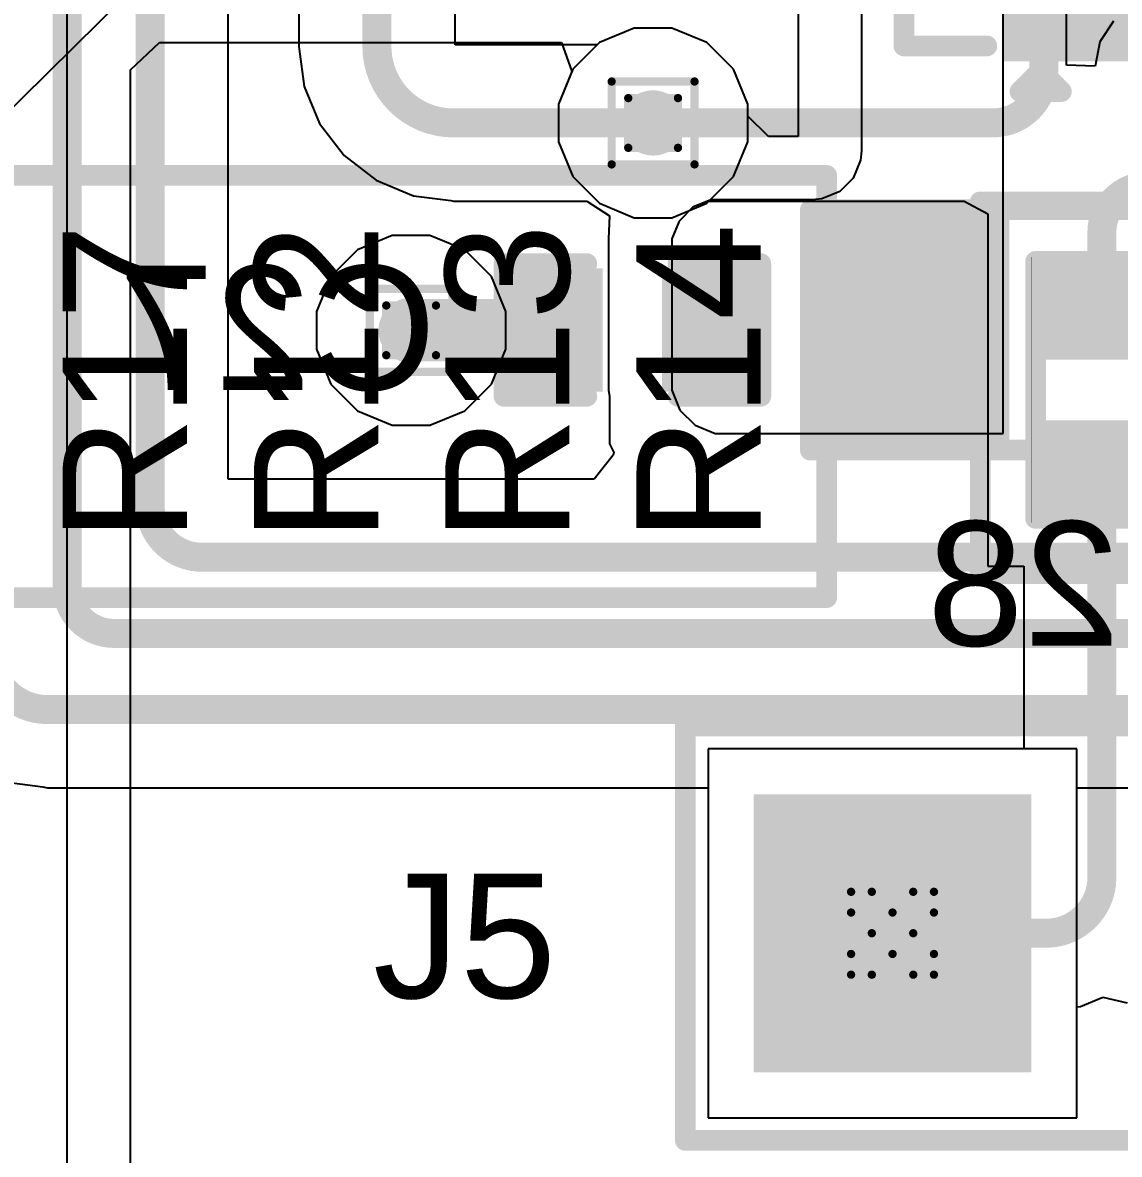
# Model space of a CAD drawing. Header units: inches. Extents: x -18 to 5357, y -8 to 5291.
# Drawn here: x 19.69 to 26.41, y 20.43 to 27.36 of the extents above; entities that cross this region are included whole.
import ezdxf

# ---------------------------------------------------------------- set-up
doc = ezdxf.new("R2010")
doc.units = ezdxf.units.IN
for name, color, linetype in [('Bottom Layer', 5, 'Continuous'), ('Bottom Overlay', 54, 'Continuous'), ('Bottom Paste', 16, 'Continuous'), ('Bottom Solder', 6, 'Continuous'), ('Drill Drawing', 1, 'Continuous'), ('Ground', 16, 'Continuous'), ('Multi-Layer', 9, 'Continuous'), ('Pad Holes', 156, 'Continuous'), ('Power', 76, 'Continuous'), ('Top Layer', 1, 'Continuous'), ('Top Overlay', 2, 'Continuous'), ('Top Paste', 8, 'Continuous'), ('Top Solder', 216, 'Continuous'), ('Via Holes', 16, 'Continuous')]:
    doc.layers.add(name, color=color, linetype=linetype)
doc.styles.add('Arial', font='', dxfattribs={"height": 0.2})
doc.styles.get('Arial').set_extended_font_data('Arial')

# ---------------------------------------------------------------- blocks, each defined once
blk = doc.blocks.new('48_UFQFPN_7_7__20')
at = {"layer": 'Top Layer'}
for points in [[(-3.59999661, 2.90000182), (-3.04999771, 2.90000182), (-3.04999771, 2.60000242), (-3.59999661, 2.60000242)], [(-3.59999661, 2.40000282), (-3.04999771, 2.40000282), (-3.04999771, 2.10000342), (-3.59999661, 2.10000342)]]:
    blk.add_hatch(color=1, dxfattribs=at).paths.add_polyline_path(points)
at = {"layer": 'Top Paste'}
for points in [[(-3.59999661, 2.90000182), (-3.04999771, 2.90000182), (-3.04999771, 2.60000242), (-3.59999661, 2.60000242)], [(-3.59999661, 2.40000282), (-3.04999771, 2.40000282), (-3.04999771, 2.10000342), (-3.59999661, 2.10000342)]]:
    blk.add_hatch(color=8, dxfattribs=at).paths.add_polyline_path(points)
at = {"layer": 'Top Solder'}
for points in [[(-3.70159661, 3.00160182), (-2.94839771, 3.00160182), (-2.94839771, 2.49840242), (-3.70159661, 2.49840242)], [(-3.70159661, 2.50160282), (-2.94839771, 2.50160282), (-2.94839771, 1.99840342), (-3.70159661, 1.99840342)]]:
    blk.add_hatch(color=216, dxfattribs=at).paths.add_polyline_path(points)
at = {"layer": 'Top Overlay'}
for points in [[(-3.60679746, 3.606802539999999, 0.127, 0.127, 0), (-3.09879746, 3.606802539999999, 0.127, 0.127, 0)], [(-3.60679746, 3.606802539999999, 0.127, 0.127, 0), (-3.60679746, 3.09880254, 0.127, 0.127, 0)], [(-3.8862, 2.8956, 0.127, 0.127, 0), (-3.8862, 2.6416, 0.127, 0.127, 0)], [(-3.8862, 2.8956, 0.127, 0.127, 0), (-3.759199999999999, 2.7686, 0.127, 0.127, 0)], [(-3.759199999999999, 2.7686, 0.127, 0.127, 0), (-3.8862, 2.6416, 0.127, 0.127, 0)]]:
    blk.add_lwpolyline(points, format="xyseb", dxfattribs=at)
for points in [[(-3.63854746, 3.606802539999999, 0.0635, 0.0635, 1), (-3.57504746, 3.606802539999999, 0.0635, 0.0635, 1)], [(-3.63854746, 3.606802539999999, 0.0635, 0.0635, 1), (-3.57504746, 3.606802539999999, 0.0635, 0.0635, 1)], [(-3.63854746, 3.09880254, 0.0635, 0.0635, 1), (-3.57504746, 3.09880254, 0.0635, 0.0635, 1)], [(-3.91795, 2.8956, 0.0635, 0.0635, 1), (-3.854449999999999, 2.8956, 0.0635, 0.0635, 1)], [(-3.91795, 2.8956, 0.0635, 0.0635, 1), (-3.854449999999999, 2.8956, 0.0635, 0.0635, 1)], [(-3.79095, 2.7686, 0.0635, 0.0635, 1), (-3.72745, 2.7686, 0.0635, 0.0635, 1)], [(-3.79095, 2.7686, 0.0635, 0.0635, 1), (-3.72745, 2.7686, 0.0635, 0.0635, 1)], [(-3.91795, 2.6416, 0.0635, 0.0635, 1), (-3.854449999999999, 2.6416, 0.0635, 0.0635, 1)], [(-3.91795, 2.6416, 0.0635, 0.0635, 1), (-3.854449999999999, 2.6416, 0.0635, 0.0635, 1)]]:
    blk.add_lwpolyline(points, format="xyseb", close=True, dxfattribs=at)
blk = doc.blocks.new('14_VSON__4_3__21')
at = {"layer": 'Top Solder'}
blk.add_line((-0.8677630599999999, -2.27776278), (-5350.81607, -5279.0698711), dxfattribs=at)
blk = doc.blocks.new('R___0805_B_46')
at = {"layer": 'Bottom Layer'}
for points in [[(-1.524, 0.635), (-0.508, 0.635), (-0.508, -0.635), (-1.524, -0.635)], [(0.508, 0.635), (1.524, 0.635), (1.524, -0.635), (0.508, -0.635)]]:
    blk.add_hatch(color=5, dxfattribs=at).paths.add_polyline_path(points)
at = {"layer": 'Bottom Paste'}
for points in [[(-1.524, 0.635), (-0.508, 0.635), (-0.508, -0.635), (-1.524, -0.635)], [(0.508, 0.635), (1.524, 0.635), (1.524, -0.635), (0.508, -0.635)]]:
    blk.add_hatch(color=16, dxfattribs=at).paths.add_polyline_path(points)
at = {"layer": 'Bottom Solder'}
for points in [[(-1.6256, 0.7366), (-0.4064, 0.7366), (-0.4064, -0.7366), (-1.6256, -0.7366)], [(0.4064, 0.7366), (1.6256, 0.7366), (1.6256, -0.7366), (0.4064, -0.7366)]]:
    blk.add_hatch(color=6, dxfattribs=at).paths.add_polyline_path(points)
at = {"layer": 'Bottom Overlay'}
for points in [[(-1.6256, 0.7366, 0.127, 0.127, 0), (-1.6256, -0.7366, 0.127, 0.127, 0)], [(1.6256, 0.7366, 0.127, 0.127, 0), (-1.6256, 0.7366, 0.127, 0.127, 0)], [(1.6256, 0.7366, 0.127, 0.127, 0), (1.6256, -0.7366, 0.127, 0.127, 0)], [(1.6256, -0.7366, 0.127, 0.127, 0), (-1.6256, -0.7366, 0.127, 0.127, 0)]]:
    blk.add_lwpolyline(points, format="xyseb", dxfattribs=at)
for points in [[(-1.65735, 0.7366, 0.0635, 0.0635, 1), (-1.59385, 0.7366, 0.0635, 0.0635, 1)], [(-1.65735, 0.7366, 0.0635, 0.0635, 1), (-1.59385, 0.7366, 0.0635, 0.0635, 1)], [(1.59385, 0.7366, 0.0635, 0.0635, 1), (1.65735, 0.7366, 0.0635, 0.0635, 1)], [(1.59385, 0.7366, 0.0635, 0.0635, 1), (1.65735, 0.7366, 0.0635, 0.0635, 1)], [(-1.65735, -0.7366, 0.0635, 0.0635, 1), (-1.59385, -0.7366, 0.0635, 0.0635, 1)], [(-1.65735, -0.7366, 0.0635, 0.0635, 1), (-1.59385, -0.7366, 0.0635, 0.0635, 1)], [(1.59385, -0.7366, 0.0635, 0.0635, 1), (1.65735, -0.7366, 0.0635, 0.0635, 1)], [(1.59385, -0.7366, 0.0635, 0.0635, 1), (1.65735, -0.7366, 0.0635, 0.0635, 1)]]:
    blk.add_lwpolyline(points, format="xyseb", close=True, dxfattribs=at)
blk = doc.blocks.new('R___0402_58')
at = {"layer": 'Top Layer'}
for points in [[(-0.6985, -0.3175), (-0.6985, 0.3174999999999999), (-0.2413000000000001, 0.3175), (-0.2412999999999999, -0.3174999999999999)], [(0.2413000000000001, -0.3175), (0.2412999999999999, 0.3174999999999999), (0.6985, 0.3175), (0.6985, -0.3174999999999999)]]:
    blk.add_hatch(color=1, dxfattribs=at).paths.add_polyline_path(points)
at = {"layer": 'Top Paste'}
for points in [[(-0.6985, -0.3175), (-0.6985, 0.3174999999999999), (-0.2413000000000001, 0.3175), (-0.2412999999999999, -0.3174999999999999)], [(0.2413000000000001, -0.3175), (0.2412999999999999, 0.3174999999999999), (0.6985, 0.3175), (0.6985, -0.3174999999999999)]]:
    blk.add_hatch(color=8, dxfattribs=at).paths.add_polyline_path(points)
at = {"layer": 'Top Solder'}
for points in [[(-0.75350116, -0.3725011600000001), (-0.75350116, 0.3725011599999999), (-0.18629884, 0.3725011600000001), (-0.1862988399999999, -0.3725011599999999)], [(0.18629884, -0.3725011600000001), (0.1862988399999999, 0.3725011599999999), (0.75350116, 0.3725011600000001), (0.75350116, -0.3725011599999999)]]:
    blk.add_hatch(color=216, dxfattribs=at).paths.add_polyline_path(points)
at = {"layer": 'Top Overlay'}
for points in [[(0.7874, 0.4064, 0.127, 0.127, 0), (-0.7874, 0.4064, 0.127, 0.127, 0)], [(-0.7874, -0.4064, 0.127, 0.127, 0), (-0.7874, 0.4064, 0.127, 0.127, 0)], [(0.7874, -0.4064, 0.127, 0.127, 0), (0.7874, 0.4064, 0.127, 0.127, 0)], [(0.7874, -0.4064, 0.127, 0.127, 0), (-0.7874, -0.4064, 0.127, 0.127, 0)], [(0.8128, -0.4318, 0.0032258, 0.0032258, 0), (-0.8128, -0.4318, 0.0032258, 0.0032258, 0)]]:
    blk.add_lwpolyline(points, format="xyseb", dxfattribs=at)
for points in [[(-0.8191499999999999, 0.4064, 0.0635, 0.0635, 1), (-0.7556499999999999, 0.4064, 0.0635, 0.0635, 1)], [(-0.8191499999999999, 0.4064, 0.0635, 0.0635, 1), (-0.7556499999999999, 0.4064, 0.0635, 0.0635, 1)], [(0.7556499999999999, 0.4064, 0.0635, 0.0635, 1), (0.8191499999999999, 0.4064, 0.0635, 0.0635, 1)], [(0.7556499999999999, 0.4064, 0.0635, 0.0635, 1), (0.8191499999999999, 0.4064, 0.0635, 0.0635, 1)], [(-0.8191499999999999, -0.4064, 0.0635, 0.0635, 1), (-0.7556499999999999, -0.4064, 0.0635, 0.0635, 1)], [(-0.8191499999999999, -0.4064, 0.0635, 0.0635, 1), (-0.7556499999999999, -0.4064, 0.0635, 0.0635, 1)], [(0.7556499999999999, -0.4064, 0.0635, 0.0635, 1), (0.8191499999999999, -0.4064, 0.0635, 0.0635, 1)], [(0.7556499999999999, -0.4064, 0.0635, 0.0635, 1), (0.8191499999999999, -0.4064, 0.0635, 0.0635, 1)], [(-0.81360518, -0.4318, 0.0016129, 0.0016129, 1), (-0.8119948199999999, -0.4318, 0.0016129, 0.0016129, 1)], [(0.8119948199999999, -0.4318, 0.0016129, 0.0016129, 1), (0.81360518, -0.4318, 0.0016129, 0.0016129, 1)]]:
    blk.add_lwpolyline(points, format="xyseb", close=True, dxfattribs=at)
blk = doc.blocks.new('HDR1X3__83')
at = {"layer": 'Bottom Layer'}
blk.add_hatch(color=5, dxfattribs=at).paths.add_polyline_path([(-0.74999977, 0.74999977), (0.74999977, 0.74999977), (0.74999977, -0.74999977), (-0.74999977, -0.74999977)])
h = blk.add_hatch(color=5, dxfattribs=at)
edge = h.paths.add_edge_path()
edge.add_arc((2.54, 0), 0.7499985, 0, 360)
h = blk.add_hatch(color=5, dxfattribs=at)
edge = h.paths.add_edge_path()
edge.add_arc((5.08, 0), 0.7499985, 0, 360)
at = {"layer": 'Bottom Solder'}
blk.add_hatch(color=6, dxfattribs=at).paths.add_polyline_path([(-0.85159977, 0.85159977), (0.85159977, 0.85159977), (0.85159977, -0.85159977), (-0.85159977, -0.85159977)])
h = blk.add_hatch(color=6, dxfattribs=at)
edge = h.paths.add_edge_path()
edge.add_arc((2.54, 0), 0.8515985, 0, 360)
h = blk.add_hatch(color=6, dxfattribs=at)
edge = h.paths.add_edge_path()
edge.add_arc((5.08, 0), 0.8515985, 0, 360)
at = {"layer": 'Ground'}
blk.add_hatch(color=16, dxfattribs=at).paths.add_polyline_path([(-0.74999977, 0.74999977), (0.74999977, 0.74999977), (0.74999977, -0.74999977), (-0.74999977, -0.74999977)])
h = blk.add_hatch(color=16, dxfattribs=at)
edge = h.paths.add_edge_path()
edge.add_arc((2.54, 0), 0.7499985, 0, 360)
h = blk.add_hatch(color=16, dxfattribs=at)
edge = h.paths.add_edge_path()
edge.add_arc((5.08, 0), 0.7499985, 0, 360)
at = {"layer": 'Multi-Layer'}
blk.add_hatch(color=9, dxfattribs=at).paths.add_polyline_path([(-0.74999977, 0.74999977), (0.74999977, 0.74999977), (0.74999977, -0.74999977), (-0.74999977, -0.74999977)])
h = blk.add_hatch(color=9, dxfattribs=at)
edge = h.paths.add_edge_path()
edge.add_arc((2.54, 0), 0.7499985, 0, 360)
h = blk.add_hatch(color=9, dxfattribs=at)
edge = h.paths.add_edge_path()
edge.add_arc((5.08, 0), 0.7499985, 0, 360)
at = {"layer": 'Pad Holes'}
h = blk.add_hatch(color=7, dxfattribs=at)
edge = h.paths.add_edge_path()
edge.add_arc((0, 0), 0.4499991, 0, 360)
h = blk.add_hatch(color=7, dxfattribs=at)
edge = h.paths.add_edge_path()
edge.add_arc((2.54, 0), 0.4499991, 0, 360)
h = blk.add_hatch(color=7, dxfattribs=at)
edge = h.paths.add_edge_path()
edge.add_arc((5.08, 0), 0.4499991, 0, 360)
at = {"layer": 'Power'}
blk.add_hatch(color=76, dxfattribs=at).paths.add_polyline_path([(-0.74999977, 0.74999977), (0.74999977, 0.74999977), (0.74999977, -0.74999977), (-0.74999977, -0.74999977)])
h = blk.add_hatch(color=76, dxfattribs=at)
edge = h.paths.add_edge_path()
edge.add_arc((2.54, 0), 0.7499985, 0, 360)
h = blk.add_hatch(color=76, dxfattribs=at)
edge = h.paths.add_edge_path()
edge.add_arc((5.08, 0), 0.7499985, 0, 360)
at = {"layer": 'Top Layer'}
blk.add_hatch(color=1, dxfattribs=at).paths.add_polyline_path([(-0.74999977, 0.74999977), (0.74999977, 0.74999977), (0.74999977, -0.74999977), (-0.74999977, -0.74999977)])
h = blk.add_hatch(color=1, dxfattribs=at)
edge = h.paths.add_edge_path()
edge.add_arc((2.54, 0), 0.7499985, 0, 360)
h = blk.add_hatch(color=1, dxfattribs=at)
edge = h.paths.add_edge_path()
edge.add_arc((5.08, 0), 0.7499985, 0, 360)
at = {"layer": 'Top Solder'}
blk.add_hatch(color=216, dxfattribs=at).paths.add_polyline_path([(-0.85159977, 0.85159977), (0.85159977, 0.85159977), (0.85159977, -0.85159977), (-0.85159977, -0.85159977)])
h = blk.add_hatch(color=216, dxfattribs=at)
edge = h.paths.add_edge_path()
edge.add_arc((2.54, 0), 0.8515985, 0, 360)
h = blk.add_hatch(color=216, dxfattribs=at)
edge = h.paths.add_edge_path()
edge.add_arc((5.08, 0), 0.8515985, 0, 360)
at = {"layer": 'Top Overlay'}
for points in [[(-1.27, 1.27, 0.127, 0.127, 0), (6.35, 1.27, 0.127, 0.127, 0)], [(-1.27, -1.27, 0.127, 0.127, 0), (-1.27, 1.27, 0.127, 0.127, 0)], [(6.35, -1.27, 0.127, 0.127, 0), (6.35, 1.27, 0.127, 0.127, 0)], [(-1.27, -1.27, 0.127, 0.127, 0), (6.35, -1.27, 0.127, 0.127, 0)]]:
    blk.add_lwpolyline(points, format="xyseb", dxfattribs=at)
for points in [[(-1.30175, 1.27, 0.0635, 0.0635, 1), (-1.23825, 1.27, 0.0635, 0.0635, 1)], [(-1.30175, 1.27, 0.0635, 0.0635, 1), (-1.23825, 1.27, 0.0635, 0.0635, 1)], [(6.31825, 1.27, 0.0635, 0.0635, 1), (6.381749999999999, 1.27, 0.0635, 0.0635, 1)], [(6.31825, 1.27, 0.0635, 0.0635, 1), (6.381749999999999, 1.27, 0.0635, 0.0635, 1)], [(-1.30175, -1.27, 0.0635, 0.0635, 1), (-1.23825, -1.27, 0.0635, 0.0635, 1)], [(-1.30175, -1.27, 0.0635, 0.0635, 1), (-1.23825, -1.27, 0.0635, 0.0635, 1)], [(6.31825, -1.27, 0.0635, 0.0635, 1), (6.381749999999999, -1.27, 0.0635, 0.0635, 1)], [(6.31825, -1.27, 0.0635, 0.0635, 1), (6.381749999999999, -1.27, 0.0635, 0.0635, 1)]]:
    blk.add_lwpolyline(points, format="xyseb", close=True, dxfattribs=at)
blk = doc.blocks.new('C___0402_B_115')
at = {"layer": 'Bottom Layer'}
for points in [[(-0.2413025399999999, 0.3174999999999999), (-0.2413025400000001, -0.3175), (-0.6985025399999999, -0.3174999999999999), (-0.6985025399999999, 0.3175)], [(0.6985, 0.3174999999999999), (0.6985, -0.3175), (0.2412999999999999, -0.3174999999999999), (0.2413000000000001, 0.3175)]]:
    blk.add_hatch(color=5, dxfattribs=at).paths.add_polyline_path(points)
at = {"layer": 'Bottom Paste'}
for points in [[(-0.2413025399999999, 0.3174999999999999), (-0.2413025400000001, -0.3175), (-0.6985025399999999, -0.3174999999999999), (-0.6985025399999999, 0.3175)], [(0.6985, 0.3174999999999999), (0.6985, -0.3175), (0.2412999999999999, -0.3174999999999999), (0.2413000000000001, 0.3175)]]:
    blk.add_hatch(color=16, dxfattribs=at).paths.add_polyline_path(points)
at = {"layer": 'Bottom Solder'}
for points in [[(-0.1813026599999999, 0.3774998799999999), (-0.1813026600000001, -0.3774998800000001), (-0.75850242, -0.3774998799999999), (-0.75850242, 0.3774998800000001)], [(0.7584998799999999, 0.3774998799999999), (0.7584998799999999, -0.3774998800000001), (0.1813001199999999, -0.3774998799999999), (0.1813001200000001, 0.3774998800000001)]]:
    blk.add_hatch(color=6, dxfattribs=at).paths.add_polyline_path(points)
at = {"layer": 'Bottom Overlay'}
for points in [[(-0.7874, 0.4064, 0.127, 0.127, 0), (-0.27940254, 0.40640254, 0.127, 0.127, 0)], [(-0.7874, -0.4064, 0.127, 0.127, 0), (-0.7874, 0.4064, 0.127, 0.127, 0)], [(0.2794, 0.4064, 0.127, 0.127, 0), (0.7874, 0.4064, 0.127, 0.127, 0)], [(0.7874, -0.4064, 0.127, 0.127, 0), (0.7874, 0.4064, 0.127, 0.127, 0)], [(-0.7874, -0.4064, 0.127, 0.127, 0), (-0.27940254, -0.40640254, 0.127, 0.127, 0)], [(0.2794, -0.4064, 0.127, 0.127, 0), (0.7874, -0.4064, 0.127, 0.127, 0)]]:
    blk.add_lwpolyline(points, format="xyseb", dxfattribs=at)
for points in [[(-0.8191499999999999, 0.4064, 0.0635, 0.0635, 1), (-0.7556499999999999, 0.4064, 0.0635, 0.0635, 1)], [(-0.8191499999999999, 0.4064, 0.0635, 0.0635, 1), (-0.7556499999999999, 0.4064, 0.0635, 0.0635, 1)], [(-0.31115254, 0.40640254, 0.0635, 0.0635, 1), (-0.24765254, 0.40640254, 0.0635, 0.0635, 1)], [(0.24765, 0.4064, 0.0635, 0.0635, 1), (0.31115, 0.4064, 0.0635, 0.0635, 1)], [(0.7556499999999999, 0.4064, 0.0635, 0.0635, 1), (0.8191499999999999, 0.4064, 0.0635, 0.0635, 1)], [(0.7556499999999999, 0.4064, 0.0635, 0.0635, 1), (0.8191499999999999, 0.4064, 0.0635, 0.0635, 1)], [(-0.8191499999999999, -0.4064, 0.0635, 0.0635, 1), (-0.7556499999999999, -0.4064, 0.0635, 0.0635, 1)], [(-0.8191499999999999, -0.4064, 0.0635, 0.0635, 1), (-0.7556499999999999, -0.4064, 0.0635, 0.0635, 1)], [(-0.31115254, -0.40640254, 0.0635, 0.0635, 1), (-0.24765254, -0.40640254, 0.0635, 0.0635, 1)], [(0.24765, -0.4064, 0.0635, 0.0635, 1), (0.31115, -0.4064, 0.0635, 0.0635, 1)], [(0.7556499999999999, -0.4064, 0.0635, 0.0635, 1), (0.8191499999999999, -0.4064, 0.0635, 0.0635, 1)], [(0.7556499999999999, -0.4064, 0.0635, 0.0635, 1), (0.8191499999999999, -0.4064, 0.0635, 0.0635, 1)]]:
    blk.add_lwpolyline(points, format="xyseb", close=True, dxfattribs=at)

msp = doc.modelspace()

# ---------------------------------------------------------------- hatches: boundary and pattern name
at = {"layer": 'Bottom Layer'}
h = msp.add_hatch(color=5, dxfattribs=at)
edge = h.paths.add_edge_path()
edge.add_arc((23.55625718, 26.7473303), 0.1999996, 0, 360)
h = msp.add_hatch(color=5, dxfattribs=at)
edge = h.paths.add_edge_path()
edge.add_arc((22.0726, 25.4762), 0.1999996, 0, 360)
at = {"layer": 'Ground'}
h = msp.add_hatch(color=16, dxfattribs=at)
edge = h.paths.add_edge_path()
edge.add_arc((23.55625718, 26.7473303), 0.1999996, 0, 360)
h = msp.add_hatch(color=16, dxfattribs=at)
edge = h.paths.add_edge_path()
edge.add_arc((22.0726, 25.4762), 0.1999996, 0, 360)
at = {"layer": 'Power'}
h = msp.add_hatch(color=76, dxfattribs=at)
edge = h.paths.add_edge_path()
edge.add_arc((23.55625718, 26.7473303), 0.1999996, 0, 360)
h = msp.add_hatch(color=76, dxfattribs=at)
edge = h.paths.add_edge_path()
edge.add_arc((22.0726, 25.4762), 0.1999996, 0, 360)
at = {"layer": 'Top Layer'}
h = msp.add_hatch(color=1, dxfattribs=at)
edge = h.paths.add_edge_path()
edge.add_arc((23.55625718, 26.7473303), 0.1999996, 0, 360)
h = msp.add_hatch(color=1, dxfattribs=at)
edge = h.paths.add_edge_path()
edge.add_arc((22.0726, 25.4762), 0.1999996, 0, 360)
at = {"layer": 'Via Holes'}
h = msp.add_hatch(color=7, dxfattribs=at)
edge = h.paths.add_edge_path()
edge.add_arc((23.55625718, 26.7473303), 0.0999998, 0, 360)
h = msp.add_hatch(color=7, dxfattribs=at)
edge = h.paths.add_edge_path()
edge.add_arc((22.0726, 25.4762), 0.0999998, 0, 360)

# ---------------------------------------------------------------- linework, layer by layer
at = {"layer": 'Bottom Layer'}
for p, q in [((22.34180444, 27.2270347), (22.34180444, 30.82906458)), ((25.70160722, 24.84363078), (25.70160722, 29.53033718)), ((26.09007228, 27.10091354), (26.09007228, 29.4270303)), ((20.95171324, 24.56459146), (20.9517107, 28.62899786)), ((21.38359452, 28.53342782), (21.38359452, 27.2168366)), ((24.44558992, 27.57171524), (24.44558484, 26.6641834)), ((24.83405498, 27.57171524), (24.8340499, 26.57704108)), ((26.37942146, 27.3702145), (26.29521284, 27.24418732)), ((23.44068972, 27.3283299), (23.22714684, 27.23987694)), ((23.67182464, 27.3283299), (23.44068972, 27.3283299)), ((23.88536752, 27.23987694), (23.67182464, 27.3283299)), ((21.38359452, 27.2168366), (21.38684826, 27.20048408)), ((21.38684826, 27.20048408), (21.41698028, 26.97160214)), ((22.34222862, 27.22685944), (22.34180444, 27.2270347)), ((22.34240388, 27.22643526), (22.34222862, 27.22685944)), ((23.21370516, 27.22643526), (22.34240388, 27.22643526)), ((23.22714684, 27.23987694), (23.21370516, 27.22643526)), ((24.04880382, 27.07644064), (23.88536752, 27.23987694)), ((26.29521284, 27.24418732), (26.26564216, 27.09553128)), ((24.13725678, 26.86289776), (24.04880382, 27.07644064)), ((26.26564216, 27.09553128), (26.09007228, 27.10091354)), ((21.41698028, 26.97160214), (21.51163592, 26.74308088)), ((24.13725678, 26.78990578), (24.13725678, 26.86289776)), ((24.2629817, 26.66418086), (24.13725678, 26.78990578)), ((21.51163592, 26.74308088), (21.66221474, 26.54684556)), ((24.44558484, 26.6641834), (24.2629817, 26.66418086)), ((24.8340499, 26.57704108), (24.82827394, 26.51825024)), ((21.66221474, 26.54684556), (21.85845006, 26.39626674)), ((24.82827394, 26.51825024), (24.78329054, 26.40961444)), ((21.85845006, 26.39626674), (22.08697132, 26.3016111)), ((24.78329054, 26.40961444), (24.70014872, 26.32647262)), ((22.08697132, 26.3016111), (22.31585326, 26.27147908)), ((24.70014872, 26.32647262), (24.59151292, 26.28149429999999)), ((22.31585326, 26.27147908), (22.33220578, 26.26822534)), ((22.33220578, 26.26822534), (23.14948888, 26.26822534)), ((23.14948888, 26.26822534), (23.28955464, 26.17712824)), ((23.80010988, 26.23022948), (23.71603588, 26.14615548)), ((23.90996234, 26.27572342), (23.80010988, 26.23022948)), ((23.96941104, 26.27571326), (23.90996234, 26.27572342)), ((24.53272462, 26.27571834), (23.96941104, 26.27571326)), ((24.59151292, 26.28149429999999), (24.53272208, 26.27571834)), ((24.53272208, 26.27571834), (24.53272462, 26.27571834)), ((23.28955464, 26.17712824), (23.28207942, 26.03626238)), ((23.71603588, 26.14615548), (23.67054702, 26.03630302)), ((23.28207942, 26.03626238), (23.28209212, 25.97678828)), ((23.67054702, 26.03630302), (23.67055718, 25.97685432)), ((23.28209212, 25.97678828), (23.28209212, 25.10918778)), ((23.67055718, 25.97685432), (23.67055718, 25.97685686)), ((23.67055718, 25.97685686), (23.67055718, 25.17512872)), ((23.67055718, 25.17512872), (23.67055718, 25.10918778)), ((23.28209212, 25.10918778), (23.28955718, 25.07165928)), ((23.28955718, 25.07165928), (23.28955718, 24.78013078)), ((23.67055718, 25.10918778), (23.72102444, 24.98734906)), ((23.72102444, 24.98734906), (23.81427546, 24.89409804)), ((23.81427546, 24.89409804), (23.93611418, 24.84363078)), ((23.93611418, 24.84363078), (24.00205512, 24.84363078)), ((24.00205512, 24.84363078), (25.70160722, 24.84363078)), ((24.00205512, 24.84363078), (24.00205512, 24.84363078)), ((23.28955718, 24.78013078), (23.28955464, 24.78013078)), ((23.28955464, 24.78013078), (23.31475398, 24.72670442)), ((23.31158914, 24.71024522), (23.19452562, 24.56459146)), ((23.31475398, 24.72670442), (23.31158914, 24.71024522)), ((23.19452562, 24.56459146), (20.95171324, 24.56459146)), ((19.62658508, 22.70329724), (19.81362814, 22.67867194)), ((19.81362814, 22.67867194), (19.84376524, 22.67267754)), ((19.84376524, 22.67267754), (23.8930688, 22.67267754)), ((23.8930688, 22.67267754), (23.8930688, 20.6500857)), ((26.1550658, 20.6500857), (26.1550658, 22.67267754)), ((26.1550658, 22.67267754), (26.62388122, 22.67267754)), ((23.8930688, 20.6500857), (26.1550658, 20.6500857))]:
    msp.add_line(p, q, dxfattribs=at)
for points in [[(19.96285314, 23.9066705, 0.1778, 0.1778, 0), (19.96285314, 61.5281345, 0.1778, 0.1778, 0)], [(20.47259812, 56.58023482, 0.1778, 0.1778, 0), (20.47260828, 24.40325066, 0.1778, 0.1778, 0)], [(21.86269948, 27.2168366, 0.1778, 0.1778, 0), (21.86269948, 44.52124446, 0.1778, 0.1778, 0)], [(22.33220578, 26.7473303, 0.1778, 0.1778, -0.4142135623730951), (21.86269948, 27.2168366, 0.1778, 0.1778, 0)], [(22.33220578, 26.7473303, 0.1778, 0.1778, 0), (23.55625718, 26.7473303, 0.1778, 0.1778, 0)], [(22.0726, 25.4762, 0.3809999999999999, 0.3809999999999999, 0), (22.07381666, 25.47741666, 0.3809999999999999, 0.3809999999999999, 0)], [(22.07381666, 25.47741666, 0.3809999999999999, 0.3809999999999999, 0), (22.95814052, 25.47741666, 0.3809999999999999, 0.3809999999999999, 0)], [(22.95814052, 25.47741666, 0.3809999999999999, 0.3809999999999999, 0), (22.95935464, 25.47863078, 0.3809999999999999, 0.3809999999999999, 0)], [(20.78942756, 24.08548396, 0.1778, 0.1778, -0.4150944087933436), (20.47261082, 24.40325066, 0.1778, 0.1778, 0)], [(20.78942756, 24.08548396, 0.1778, 0.1778, 0), (20.79037752, 24.0854865, 0.1778, 0.1778, 0)], [(20.79037752, 24.0854865, 0.1778, 0.1778, 0), (31.1404, 24.0854865, 0.1778, 0.1778, 0)], [(20.25088914, 23.6186345, 0.1778, 0.1778, -0.4142135623730951), (19.96285314, 23.9066705, 0.1778, 0.1778, 0)], [(20.25088914, 23.6186345, 0.1778, 0.1778, 0), (29.95543666, 23.6186345, 0.1778, 0.1778, 0)], [(19.84376524, 23.1517825, 0.1778, 0.1778, -0.4142135623730951), (19.48172634, 23.5138214, 0.1778, 0.1778, 0)], [(19.84376524, 23.1517825, 0.1778, 0.1778, 0), (28.78126324, 23.1517825, 0.1778, 0.1778, 0)]]:
    msp.add_lwpolyline(points, format="xyseb", dxfattribs=at)
for points in [[(21.81824948, 27.2168366, 0.08889999999999999, 0.08889999999999999, 1), (21.90714948, 27.2168366, 0.08889999999999999, 0.08889999999999999, 1)], [(21.81824948, 27.2168366, 0.08889999999999999, 0.08889999999999999, 1), (21.90714948, 27.2168366, 0.08889999999999999, 0.08889999999999999, 1)], [(22.28775578, 26.7473303, 0.08889999999999999, 0.08889999999999999, 1), (22.37665578, 26.7473303, 0.08889999999999999, 0.08889999999999999, 1)], [(22.28775578, 26.7473303, 0.08889999999999999, 0.08889999999999999, 1), (22.37665578, 26.7473303, 0.08889999999999999, 0.08889999999999999, 1)], [(23.51180718, 26.7473303, 0.08889999999999999, 0.08889999999999999, 1), (23.60070718, 26.7473303, 0.08889999999999999, 0.08889999999999999, 1)], [(21.97735, 25.4762, 0.1905, 0.1905, 1), (22.16785, 25.4762, 0.1905, 0.1905, 1)], [(21.97856666, 25.47741666, 0.1905, 0.1905, 1), (22.16906666, 25.47741666, 0.1905, 0.1905, 1)], [(21.97856666, 25.47741666, 0.1905, 0.1905, 1), (22.16906666, 25.47741666, 0.1905, 0.1905, 1)], [(22.86289052, 25.47741666, 0.1905, 0.1905, 1), (23.05339052, 25.47741666, 0.1905, 0.1905, 1)], [(22.86289052, 25.47741666, 0.1905, 0.1905, 1), (23.05339052, 25.47741666, 0.1905, 0.1905, 1)], [(22.86410464, 25.47863078, 0.1905, 0.1905, 1), (23.05460464, 25.47863078, 0.1905, 0.1905, 1)], [(20.42815828, 24.40325066, 0.08889999999999999, 0.08889999999999999, 1), (20.51705828, 24.40325066, 0.08889999999999999, 0.08889999999999999, 1)], [(20.42816082, 24.40325066, 0.08889999999999999, 0.08889999999999999, 1), (20.51706082, 24.40325066, 0.08889999999999999, 0.08889999999999999, 1)], [(20.74497756, 24.08548396, 0.08889999999999999, 0.08889999999999999, 1), (20.83387756, 24.08548396, 0.08889999999999999, 0.08889999999999999, 1)], [(20.74497756, 24.08548396, 0.08889999999999999, 0.08889999999999999, 1), (20.83387756, 24.08548396, 0.08889999999999999, 0.08889999999999999, 1)], [(20.74592752, 24.0854865, 0.08889999999999999, 0.08889999999999999, 1), (20.83482752, 24.0854865, 0.08889999999999999, 0.08889999999999999, 1)], [(20.74592752, 24.0854865, 0.08889999999999999, 0.08889999999999999, 1), (20.83482752, 24.0854865, 0.08889999999999999, 0.08889999999999999, 1)], [(19.91840314, 23.9066705, 0.08889999999999999, 0.08889999999999999, 1), (20.00730314, 23.9066705, 0.08889999999999999, 0.08889999999999999, 1)], [(19.91840314, 23.9066705, 0.08889999999999999, 0.08889999999999999, 1), (20.00730314, 23.9066705, 0.08889999999999999, 0.08889999999999999, 1)], [(20.20643914, 23.6186345, 0.08889999999999999, 0.08889999999999999, 1), (20.29533914, 23.6186345, 0.08889999999999999, 0.08889999999999999, 1)], [(20.20643914, 23.6186345, 0.08889999999999999, 0.08889999999999999, 1), (20.29533914, 23.6186345, 0.08889999999999999, 0.08889999999999999, 1)], [(19.79931524, 23.1517825, 0.08889999999999999, 0.08889999999999999, 1), (19.88821524, 23.1517825, 0.08889999999999999, 0.08889999999999999, 1)], [(19.79931524, 23.1517825, 0.08889999999999999, 0.08889999999999999, 1), (19.88821524, 23.1517825, 0.08889999999999999, 0.08889999999999999, 1)]]:
    msp.add_lwpolyline(points, format="xyseb", close=True, dxfattribs=at)
at = {"layer": 'Drill Drawing'}
for points in [[(23.30225718, 27.0013303, 0.0508, 0.0508, 0), (23.81025718, 27.0013303, 0.0508, 0.0508, 0)], [(23.30225718, 26.4933303, 0.0508, 0.0508, 0), (23.30225718, 27.0013303, 0.0508, 0.0508, 0)], [(23.81025718, 26.4933303, 0.0508, 0.0508, 0), (23.81025718, 27.0013303, 0.0508, 0.0508, 0)], [(23.40385718, 26.8997303, 0.0508, 0.0508, 0), (23.70865718, 26.8997303, 0.0508, 0.0508, 0)], [(23.40385718, 26.5949303, 0.0508, 0.0508, 0), (23.40385718, 26.8997303, 0.0508, 0.0508, 0)], [(23.70865718, 26.5949303, 0.0508, 0.0508, 0), (23.70865718, 26.8997303, 0.0508, 0.0508, 0)], [(23.40385718, 26.5949303, 0.0508, 0.0508, 0), (23.70865718, 26.5949303, 0.0508, 0.0508, 0)], [(23.30225718, 26.4933303, 0.0508, 0.0508, 0), (23.81025718, 26.4933303, 0.0508, 0.0508, 0)], [(21.8186, 25.7302, 0.0508, 0.0508, 0), (22.3266, 25.7302, 0.0508, 0.0508, 0)], [(21.8186, 25.2222, 0.0508, 0.0508, 0), (21.8186, 25.7302, 0.0508, 0.0508, 0)], [(22.3266, 25.2222, 0.0508, 0.0508, 0), (22.3266, 25.7302, 0.0508, 0.0508, 0)], [(21.9202, 25.6286, 0.0508, 0.0508, 0), (22.225, 25.6286, 0.0508, 0.0508, 0)], [(21.9202, 25.3238, 0.0508, 0.0508, 0), (21.9202, 25.6286, 0.0508, 0.0508, 0)], [(22.225, 25.3238, 0.0508, 0.0508, 0), (22.225, 25.6286, 0.0508, 0.0508, 0)], [(21.9202, 25.3238, 0.0508, 0.0508, 0), (22.225, 25.3238, 0.0508, 0.0508, 0)], [(21.8186, 25.2222, 0.0508, 0.0508, 0), (22.3266, 25.2222, 0.0508, 0.0508, 0)], [(24.7700673, 21.9080842, 0.0508, 0.0508, 0), (24.7700673, 22.0350842, 0.0508, 0.0508, 0)], [(24.7700673, 22.0350842, 0.0508, 0.0508, 0), (24.8970673, 22.0350842, 0.0508, 0.0508, 0)], [(24.8970673, 22.0350842, 0.0508, 0.0508, 0), (25.0240673, 21.9080842, 0.0508, 0.0508, 0)], [(25.0240673, 21.9080842, 0.0508, 0.0508, 0), (25.1510673, 22.0350842, 0.0508, 0.0508, 0)], [(25.1510673, 22.0350842, 0.0508, 0.0508, 0), (25.2780673, 22.0350842, 0.0508, 0.0508, 0)], [(25.2780673, 21.9080842, 0.0508, 0.0508, 0), (25.2780673, 22.0350842, 0.0508, 0.0508, 0)], [(24.7700673, 21.9080842, 0.0508, 0.0508, 0), (24.8970673, 21.7810842, 0.0508, 0.0508, 0)], [(25.1510673, 21.7810842, 0.0508, 0.0508, 0), (25.2780673, 21.9080842, 0.0508, 0.0508, 0)], [(24.7700673, 21.6540842, 0.0508, 0.0508, 0), (24.8970673, 21.7810842, 0.0508, 0.0508, 0)], [(25.1510673, 21.7810842, 0.0508, 0.0508, 0), (25.2780673, 21.6540842, 0.0508, 0.0508, 0)], [(24.7700673, 21.5270842, 0.0508, 0.0508, 0), (24.7700673, 21.6540842, 0.0508, 0.0508, 0)], [(24.8970673, 21.5270842, 0.0508, 0.0508, 0), (25.0240673, 21.6540842, 0.0508, 0.0508, 0)], [(25.0240673, 21.6540842, 0.0508, 0.0508, 0), (25.1510673, 21.5270842, 0.0508, 0.0508, 0)], [(25.2780673, 21.5270842, 0.0508, 0.0508, 0), (25.2780673, 21.6540842, 0.0508, 0.0508, 0)], [(24.7700673, 21.5270842, 0.0508, 0.0508, 0), (24.8970673, 21.5270842, 0.0508, 0.0508, 0)], [(25.1510673, 21.5270842, 0.0508, 0.0508, 0), (25.2780673, 21.5270842, 0.0508, 0.0508, 0)]]:
    msp.add_lwpolyline(points, format="xyseb", dxfattribs=at)
for points in [[(23.28955718, 27.0013303, 0.0254, 0.0254, 1), (23.31495718, 27.0013303, 0.0254, 0.0254, 1)], [(23.28955718, 27.0013303, 0.0254, 0.0254, 1), (23.31495718, 27.0013303, 0.0254, 0.0254, 1)], [(23.79755718, 27.0013303, 0.0254, 0.0254, 1), (23.82295718, 27.0013303, 0.0254, 0.0254, 1)], [(23.79755718, 27.0013303, 0.0254, 0.0254, 1), (23.82295718, 27.0013303, 0.0254, 0.0254, 1)], [(23.39115718, 26.8997303, 0.0254, 0.0254, 1), (23.41655718, 26.8997303, 0.0254, 0.0254, 1)], [(23.39115718, 26.8997303, 0.0254, 0.0254, 1), (23.41655718, 26.8997303, 0.0254, 0.0254, 1)], [(23.69595718, 26.8997303, 0.0254, 0.0254, 1), (23.72135718, 26.8997303, 0.0254, 0.0254, 1)], [(23.69595718, 26.8997303, 0.0254, 0.0254, 1), (23.72135718, 26.8997303, 0.0254, 0.0254, 1)], [(23.39115718, 26.5949303, 0.0254, 0.0254, 1), (23.41655718, 26.5949303, 0.0254, 0.0254, 1)], [(23.39115718, 26.5949303, 0.0254, 0.0254, 1), (23.41655718, 26.5949303, 0.0254, 0.0254, 1)], [(23.69595718, 26.5949303, 0.0254, 0.0254, 1), (23.72135718, 26.5949303, 0.0254, 0.0254, 1)], [(23.69595718, 26.5949303, 0.0254, 0.0254, 1), (23.72135718, 26.5949303, 0.0254, 0.0254, 1)], [(23.28955718, 26.4933303, 0.0254, 0.0254, 1), (23.31495718, 26.4933303, 0.0254, 0.0254, 1)], [(23.28955718, 26.4933303, 0.0254, 0.0254, 1), (23.31495718, 26.4933303, 0.0254, 0.0254, 1)], [(23.79755718, 26.4933303, 0.0254, 0.0254, 1), (23.82295718, 26.4933303, 0.0254, 0.0254, 1)], [(23.79755718, 26.4933303, 0.0254, 0.0254, 1), (23.82295718, 26.4933303, 0.0254, 0.0254, 1)], [(21.8059, 25.7302, 0.0254, 0.0254, 1), (21.8313, 25.7302, 0.0254, 0.0254, 1)], [(21.8059, 25.7302, 0.0254, 0.0254, 1), (21.8313, 25.7302, 0.0254, 0.0254, 1)], [(22.3139, 25.7302, 0.0254, 0.0254, 1), (22.3393, 25.7302, 0.0254, 0.0254, 1)], [(22.3139, 25.7302, 0.0254, 0.0254, 1), (22.3393, 25.7302, 0.0254, 0.0254, 1)], [(21.9075, 25.6286, 0.0254, 0.0254, 1), (21.9329, 25.6286, 0.0254, 0.0254, 1)], [(21.9075, 25.6286, 0.0254, 0.0254, 1), (21.9329, 25.6286, 0.0254, 0.0254, 1)], [(22.2123, 25.6286, 0.0254, 0.0254, 1), (22.2377, 25.6286, 0.0254, 0.0254, 1)], [(22.2123, 25.6286, 0.0254, 0.0254, 1), (22.2377, 25.6286, 0.0254, 0.0254, 1)], [(21.9075, 25.3238, 0.0254, 0.0254, 1), (21.9329, 25.3238, 0.0254, 0.0254, 1)], [(21.9075, 25.3238, 0.0254, 0.0254, 1), (21.9329, 25.3238, 0.0254, 0.0254, 1)], [(22.2123, 25.3238, 0.0254, 0.0254, 1), (22.2377, 25.3238, 0.0254, 0.0254, 1)], [(22.2123, 25.3238, 0.0254, 0.0254, 1), (22.2377, 25.3238, 0.0254, 0.0254, 1)], [(21.8059, 25.2222, 0.0254, 0.0254, 1), (21.8313, 25.2222, 0.0254, 0.0254, 1)], [(21.8059, 25.2222, 0.0254, 0.0254, 1), (21.8313, 25.2222, 0.0254, 0.0254, 1)], [(22.3139, 25.2222, 0.0254, 0.0254, 1), (22.3393, 25.2222, 0.0254, 0.0254, 1)], [(22.3139, 25.2222, 0.0254, 0.0254, 1), (22.3393, 25.2222, 0.0254, 0.0254, 1)], [(24.7573673, 22.0350842, 0.0254, 0.0254, 1), (24.7827673, 22.0350842, 0.0254, 0.0254, 1)], [(24.7573673, 22.0350842, 0.0254, 0.0254, 1), (24.7827673, 22.0350842, 0.0254, 0.0254, 1)], [(24.8843673, 22.0350842, 0.0254, 0.0254, 1), (24.9097673, 22.0350842, 0.0254, 0.0254, 1)], [(24.8843673, 22.0350842, 0.0254, 0.0254, 1), (24.9097673, 22.0350842, 0.0254, 0.0254, 1)], [(25.1383673, 22.0350842, 0.0254, 0.0254, 1), (25.1637673, 22.0350842, 0.0254, 0.0254, 1)], [(25.1383673, 22.0350842, 0.0254, 0.0254, 1), (25.1637673, 22.0350842, 0.0254, 0.0254, 1)], [(25.2653673, 22.0350842, 0.0254, 0.0254, 1), (25.2907673, 22.0350842, 0.0254, 0.0254, 1)], [(25.2653673, 22.0350842, 0.0254, 0.0254, 1), (25.2907673, 22.0350842, 0.0254, 0.0254, 1)], [(24.7573673, 21.9080842, 0.0254, 0.0254, 1), (24.7827673, 21.9080842, 0.0254, 0.0254, 1)], [(24.7573673, 21.9080842, 0.0254, 0.0254, 1), (24.7827673, 21.9080842, 0.0254, 0.0254, 1)], [(25.0113673, 21.9080842, 0.0254, 0.0254, 1), (25.0367673, 21.9080842, 0.0254, 0.0254, 1)], [(25.0113673, 21.9080842, 0.0254, 0.0254, 1), (25.0367673, 21.9080842, 0.0254, 0.0254, 1)], [(25.2653673, 21.9080842, 0.0254, 0.0254, 1), (25.2907673, 21.9080842, 0.0254, 0.0254, 1)], [(25.2653673, 21.9080842, 0.0254, 0.0254, 1), (25.2907673, 21.9080842, 0.0254, 0.0254, 1)], [(24.8843673, 21.7810842, 0.0254, 0.0254, 1), (24.9097673, 21.7810842, 0.0254, 0.0254, 1)], [(24.8843673, 21.7810842, 0.0254, 0.0254, 1), (24.9097673, 21.7810842, 0.0254, 0.0254, 1)], [(25.1383673, 21.7810842, 0.0254, 0.0254, 1), (25.1637673, 21.7810842, 0.0254, 0.0254, 1)], [(25.1383673, 21.7810842, 0.0254, 0.0254, 1), (25.1637673, 21.7810842, 0.0254, 0.0254, 1)], [(24.7573673, 21.6540842, 0.0254, 0.0254, 1), (24.7827673, 21.6540842, 0.0254, 0.0254, 1)], [(24.7573673, 21.6540842, 0.0254, 0.0254, 1), (24.7827673, 21.6540842, 0.0254, 0.0254, 1)], [(25.0113673, 21.6540842, 0.0254, 0.0254, 1), (25.0367673, 21.6540842, 0.0254, 0.0254, 1)], [(25.0113673, 21.6540842, 0.0254, 0.0254, 1), (25.0367673, 21.6540842, 0.0254, 0.0254, 1)], [(25.2653673, 21.6540842, 0.0254, 0.0254, 1), (25.2907673, 21.6540842, 0.0254, 0.0254, 1)], [(25.2653673, 21.6540842, 0.0254, 0.0254, 1), (25.2907673, 21.6540842, 0.0254, 0.0254, 1)], [(24.7573673, 21.5270842, 0.0254, 0.0254, 1), (24.7827673, 21.5270842, 0.0254, 0.0254, 1)], [(24.7573673, 21.5270842, 0.0254, 0.0254, 1), (24.7827673, 21.5270842, 0.0254, 0.0254, 1)], [(24.8843673, 21.5270842, 0.0254, 0.0254, 1), (24.9097673, 21.5270842, 0.0254, 0.0254, 1)], [(24.8843673, 21.5270842, 0.0254, 0.0254, 1), (24.9097673, 21.5270842, 0.0254, 0.0254, 1)], [(25.1383673, 21.5270842, 0.0254, 0.0254, 1), (25.1637673, 21.5270842, 0.0254, 0.0254, 1)], [(25.1383673, 21.5270842, 0.0254, 0.0254, 1), (25.1637673, 21.5270842, 0.0254, 0.0254, 1)], [(25.2653673, 21.5270842, 0.0254, 0.0254, 1), (25.2907673, 21.5270842, 0.0254, 0.0254, 1)], [(25.2653673, 21.5270842, 0.0254, 0.0254, 1), (25.2907673, 21.5270842, 0.0254, 0.0254, 1)]]:
    msp.add_lwpolyline(points, format="xyseb", close=True, dxfattribs=at)
at = {"layer": 'Ground'}
for p, q in [((23.44068972, 27.3283299), (23.22714684, 27.23987694)), ((23.67182464, 27.3283299), (23.44068972, 27.3283299)), ((23.88536752, 27.23987694), (23.67182464, 27.3283299)), ((23.22714684, 27.23987694), (23.06371054, 27.07644064)), ((24.04880382, 27.07644064), (23.88536752, 27.23987694)), ((23.06371054, 27.07644064), (22.97525758, 26.86289776)), ((24.13725678, 26.86289776), (24.04880382, 27.07644064)), ((22.97525758, 26.86289776), (22.97525758, 26.63176284)), ((24.13725678, 26.63176284), (24.13725678, 26.86289776)), ((22.97525758, 26.63176284), (23.06371054, 26.41821996)), ((24.04880382, 26.41821996), (24.13725678, 26.63176284)), ((23.06371054, 26.41821996), (23.22714684, 26.25478366)), ((23.88536752, 26.25478366), (24.04880382, 26.41821996)), ((23.22714684, 26.25478366), (23.44068972, 26.1663307)), ((23.67182464, 26.1663307), (23.88536752, 26.25478366)), ((23.44068972, 26.1663307), (23.67182464, 26.1663307)), ((26.1550658, 22.9120827), (23.8930688, 22.9120827)), ((23.8930688, 22.9120827), (23.8930688, 20.6500857)), ((26.1550658, 20.6500857), (26.1550658, 22.9120827)), ((23.8930688, 20.6500857), (26.1550658, 20.6500857))]:
    msp.add_line(p, q, dxfattribs=at)
at = {"layer": 'Power'}
for p, q in [((23.44068972, 27.3283299), (23.22714684, 27.23987694)), ((23.67182464, 27.3283299), (23.44068972, 27.3283299)), ((23.88536752, 27.23987694), (23.67182464, 27.3283299)), ((23.22714684, 27.23987694), (23.06371054, 27.07644064)), ((24.04880382, 27.07644064), (23.88536752, 27.23987694)), ((23.06371054, 27.07644064), (22.97525758, 26.86289776)), ((24.13725678, 26.86289776), (24.04880382, 27.07644064)), ((22.97525758, 26.86289776), (22.97525758, 26.63176284)), ((24.13725678, 26.63176284), (24.13725678, 26.86289776)), ((22.97525758, 26.63176284), (23.06371054, 26.41821996)), ((24.04880382, 26.41821996), (24.13725678, 26.63176284)), ((23.06371054, 26.41821996), (23.22714684, 26.25478366)), ((23.88536752, 26.25478366), (24.04880382, 26.41821996)), ((23.22714684, 26.25478366), (23.44068972, 26.1663307)), ((23.67182464, 26.1663307), (23.88536752, 26.25478366)), ((23.44068972, 26.1663307), (23.67182464, 26.1663307)), ((21.95703254, 26.0571996), (21.74348966, 25.96874664)), ((22.18816746, 26.0571996), (21.95703254, 26.0571996)), ((22.40171034, 25.96874664), (22.18816746, 26.0571996)), ((21.74348966, 25.96874664), (21.58005336, 25.80531034)), ((22.56514664, 25.80531034), (22.40171034, 25.96874664)), ((21.58005336, 25.80531034), (21.4916004, 25.59176746)), ((22.6535996, 25.59176746), (22.56514664, 25.80531034)), ((21.4916004, 25.59176746), (21.4916004, 25.36063254)), ((22.6535996, 25.36063254), (22.6535996, 25.59176746)), ((21.4916004, 25.36063254), (21.58005336, 25.14708966)), ((22.56514664, 25.14708966), (22.6535996, 25.36063254)), ((21.58005336, 25.14708966), (21.74348966, 24.98365336)), ((22.40171034, 24.98365336), (22.56514664, 25.14708966)), ((21.74348966, 24.98365336), (21.95703254, 24.8952004)), ((22.18816746, 24.8952004), (22.40171034, 24.98365336)), ((21.95703254, 24.8952004), (22.18816746, 24.8952004)), ((26.1550658, 22.9120827), (23.8930688, 22.9120827)), ((23.8930688, 22.9120827), (23.8930688, 20.6500857)), ((26.1550658, 20.6500857), (26.1550658, 22.9120827)), ((23.8930688, 20.6500857), (26.1550658, 20.6500857))]:
    msp.add_line(p, q, dxfattribs=at)
at = {"layer": 'Top Layer'}
for p, q in [((19.9644, 10.43634438), (19.96438476, 29.20999746)), ((20.35285236, 27.07250618), (20.53065236, 27.23962294)), ((20.53065236, 27.23962294), (22.34064112, 27.23962294)), ((22.34064112, 27.23962294), (22.34064112, 27.23961786)), ((22.34064112, 27.23961786), (22.37865476, 27.23961786)), ((22.37865476, 27.23961786), (22.37865476, 27.23962294)), ((22.37865476, 27.23962294), (22.99458444, 27.23962294)), ((22.99458444, 27.23962294), (23.05765518, 27.06182294)), ((20.35286506, 10.44052522), (20.35285236, 27.07250618)), ((23.05765518, 27.06182294), (22.97525758, 26.86289776)), ((22.97525758, 26.86289776), (22.97525758, 26.63176284)), ((22.97525758, 26.63176284), (23.06371054, 26.41821996)), ((23.06371054, 26.41821996), (23.22714684, 26.25478366)), ((23.22714684, 26.25478366), (23.44068972, 26.1663307)), ((23.67182464, 26.1663307), (23.88536752, 26.25478366)), ((23.88536752, 26.25478366), (23.8988092, 26.26822534)), ((23.8988092, 26.26822534), (25.46371082, 26.26822534)), ((25.46371082, 26.26822534), (25.60931378, 26.1904861)), ((23.44068972, 26.1663307), (23.67182464, 26.1663307)), ((25.60931378, 26.1904861), (25.60931378, 24.97128864)), ((25.60931378, 24.97128864), (25.60931378, 24.03148864)), ((25.60931378, 24.03148864), (25.82870882, 24.03148864)), ((25.82870882, 24.03148864), (25.82870882, 22.9120827)), ((25.82870882, 22.9120827), (23.8930688, 22.9120827)), ((23.8930688, 22.9120827), (23.8930688, 20.6500857)), ((26.17742034, 21.33209348), (26.3142222, 21.38875834)), ((26.3142222, 21.38875834), (26.46191304, 21.35542084)), ((26.1550658, 21.32914962), (26.17742034, 21.33209348)), ((26.1550658, 20.6500857), (26.1550658, 21.32914962)), ((23.8930688, 20.6500857), (26.1550658, 20.6500857))]:
    msp.add_line(p, q, dxfattribs=at)
for points in [[(25.9508117, 27.05867842, 0.1778, 0.1778, 0), (25.9508117, 27.50098894, 0.1778, 0.1778, 0)], [(25.9508117, 27.05867842, 0.1778, 0.1778, -0.4142135623730951), (25.63946358, 26.7473303, 0.1778, 0.1778, 0)], [(23.55625718, 26.7473303, 0.1778, 0.1778, 0), (25.63946358, 26.7473303, 0.1778, 0.1778, 0)], [(26.30781378, 26.07936364, 0.1778, 0.1778, -0.4142135623730951), (26.5889232, 26.36047306, 0.1778, 0.1778, 0)], [(26.30781378, 25.58088864, 0.1778, 0.1778, 0), (26.30781378, 26.07936364, 0.1778, 0.1778, 0)], [(26.30781378, 22.12354732, 0.1778, 0.1778, 0), (26.30781378, 24.64108864, 0.1778, 0.1778, 0)], [(26.30781378, 22.12354732, 0.1778, 0.1778, -0.4142135623730951), (25.96535066, 21.7810842, 0.1778, 0.1778, 0)], [(25.0240673, 21.7810842, 0.1778, 0.1778, 0), (25.96535066, 21.7810842, 0.1778, 0.1778, 0)]]:
    msp.add_lwpolyline(points, format="xyseb", dxfattribs=at)
for points in [[(25.9063617, 27.05867842, 0.08889999999999999, 0.08889999999999999, 1), (25.9952617, 27.05867842, 0.08889999999999999, 0.08889999999999999, 1)], [(25.9063617, 27.05867842, 0.08889999999999999, 0.08889999999999999, 1), (25.9952617, 27.05867842, 0.08889999999999999, 0.08889999999999999, 1)], [(23.51180718, 26.7473303, 0.08889999999999999, 0.08889999999999999, 1), (23.60070718, 26.7473303, 0.08889999999999999, 0.08889999999999999, 1)], [(25.59501358, 26.7473303, 0.08889999999999999, 0.08889999999999999, 1), (25.68391358, 26.7473303, 0.08889999999999999, 0.08889999999999999, 1)], [(25.59501358, 26.7473303, 0.08889999999999999, 0.08889999999999999, 1), (25.68391358, 26.7473303, 0.08889999999999999, 0.08889999999999999, 1)], [(26.26336378, 26.07936364, 0.08889999999999999, 0.08889999999999999, 1), (26.35226378, 26.07936364, 0.08889999999999999, 0.08889999999999999, 1)], [(26.26336378, 26.07936364, 0.08889999999999999, 0.08889999999999999, 1), (26.35226378, 26.07936364, 0.08889999999999999, 0.08889999999999999, 1)], [(26.26336378, 25.58088864, 0.08889999999999999, 0.08889999999999999, 1), (26.35226378, 25.58088864, 0.08889999999999999, 0.08889999999999999, 1)], [(26.26336378, 24.64108864, 0.08889999999999999, 0.08889999999999999, 1), (26.35226378, 24.64108864, 0.08889999999999999, 0.08889999999999999, 1)], [(26.26336378, 22.12354732, 0.08889999999999999, 0.08889999999999999, 1), (26.35226378, 22.12354732, 0.08889999999999999, 0.08889999999999999, 1)], [(26.26336378, 22.12354732, 0.08889999999999999, 0.08889999999999999, 1), (26.35226378, 22.12354732, 0.08889999999999999, 0.08889999999999999, 1)], [(24.9796173, 21.7810842, 0.08889999999999999, 0.08889999999999999, 1), (25.0685173, 21.7810842, 0.08889999999999999, 0.08889999999999999, 1)], [(25.92090066, 21.7810842, 0.08889999999999999, 0.08889999999999999, 1), (26.00980066, 21.7810842, 0.08889999999999999, 0.08889999999999999, 1)], [(25.92090066, 21.7810842, 0.08889999999999999, 0.08889999999999999, 1), (26.00980066, 21.7810842, 0.08889999999999999, 0.08889999999999999, 1)]]:
    msp.add_lwpolyline(points, format="xyseb", close=True, dxfattribs=at)
at = {"layer": 'Top Overlay'}
for points in [[(18.28079656, 26.42546912, 0.127, 0.127, 0), (24.62058068, 26.42546912, 0.127, 0.127, 0)], [(24.62058068, 23.83865946, 0.127, 0.127, 0), (24.62058068, 26.42546912, 0.127, 0.127, 0)], [(25.5615694, 26.2636, 0.127, 0.127, 0), (31.87830048, 26.2636, 0.127, 0.127, 0)], [(25.5615694, 23.9856137, 0.127, 0.127, 0), (25.5615694, 26.2636, 0.127, 0.127, 0)], [(24.63410364, 25.12460812, 0.127, 0.127, 0), (25.5615694, 25.12460812, 0.127, 0.127, 0)], [(25.5615694, 23.9856137, 0.127, 0.127, 0), (31.87830048, 23.9856137, 0.127, 0.127, 0)], [(18.28079656, 23.83865946, 0.127, 0.127, 0), (24.62058068, 23.83865946, 0.127, 0.127, 0)]]:
    msp.add_lwpolyline(points, format="xyseb", dxfattribs=at)
for points in [[(24.58883068, 26.42546912, 0.0635, 0.0635, 1), (24.65233068, 26.42546912, 0.0635, 0.0635, 1)], [(24.58883068, 26.42546912, 0.0635, 0.0635, 1), (24.65233068, 26.42546912, 0.0635, 0.0635, 1)], [(25.5298194, 26.2636, 0.0635, 0.0635, 1), (25.5933194, 26.2636, 0.0635, 0.0635, 1)], [(25.5298194, 26.2636, 0.0635, 0.0635, 1), (25.5933194, 26.2636, 0.0635, 0.0635, 1)], [(24.60235364, 25.12460812, 0.0635, 0.0635, 1), (24.66585364, 25.12460812, 0.0635, 0.0635, 1)], [(25.5298194, 25.12460812, 0.0635, 0.0635, 1), (25.5933194, 25.12460812, 0.0635, 0.0635, 1)], [(25.5298194, 23.9856137, 0.0635, 0.0635, 1), (25.5933194, 23.9856137, 0.0635, 0.0635, 1)], [(25.5298194, 23.9856137, 0.0635, 0.0635, 1), (25.5933194, 23.9856137, 0.0635, 0.0635, 1)], [(24.58883068, 23.83865946, 0.0635, 0.0635, 1), (24.65233068, 23.83865946, 0.0635, 0.0635, 1)], [(24.58883068, 23.83865946, 0.0635, 0.0635, 1), (24.65233068, 23.83865946, 0.0635, 0.0635, 1)]]:
    msp.add_lwpolyline(points, format="xyseb", close=True, dxfattribs=at)

# ---------------------------------------------------------------- block references
for name, p, rotation in [('14_VSON__4_3__21', (6.396720759999999, 12.36830648), 180), ('48_UFQFPN_7_7__20', (28.70081382, 30.82598609999999), 90), ('R___0805_B_46', (26.14610722, 25.47863078), 180), ('R___0402_58', (26.30781378, 25.11098864), 270)]:
    msp.add_blockref(name, p, dxfattribs=dict(rotation=rotation))
for name, p in [('C___0402_B_115', (23.42925718, 25.47863078)), ('HDR1X3__83', (25.0240673, 21.7810842))]:
    msp.add_blockref(name, p)

# ---------------------------------------------------------------- texts
at = {"layer": 'Bottom Overlay', "style": 'Arial', "text_generation_flag": 2}
for s, p in [('C27', (22.22798704, 25.11116136)), ('R28', (27.18860704, 23.54396104))]:
    msp.add_text(s, height=0.7619999999999999, dxfattribs=at).set_placement(p)
at = {"layer": 'Top Overlay', "style": 'Arial'}
for s, p in [('R13', (23.04347182, 24.177879)), ('R14', (24.21620506, 24.177879)), ('R17', (20.69800534, 24.177879)), ('R12', (21.87073858, 24.177879))]:
    msp.add_text(s, height=0.7619999999999999, rotation=90, dxfattribs=at).set_placement(p)
msp.add_text('J5', height=0.7619999999999999, dxfattribs=at).set_placement((21.83853138, 21.38376216))

doc.saveas('drawing.dxf')
